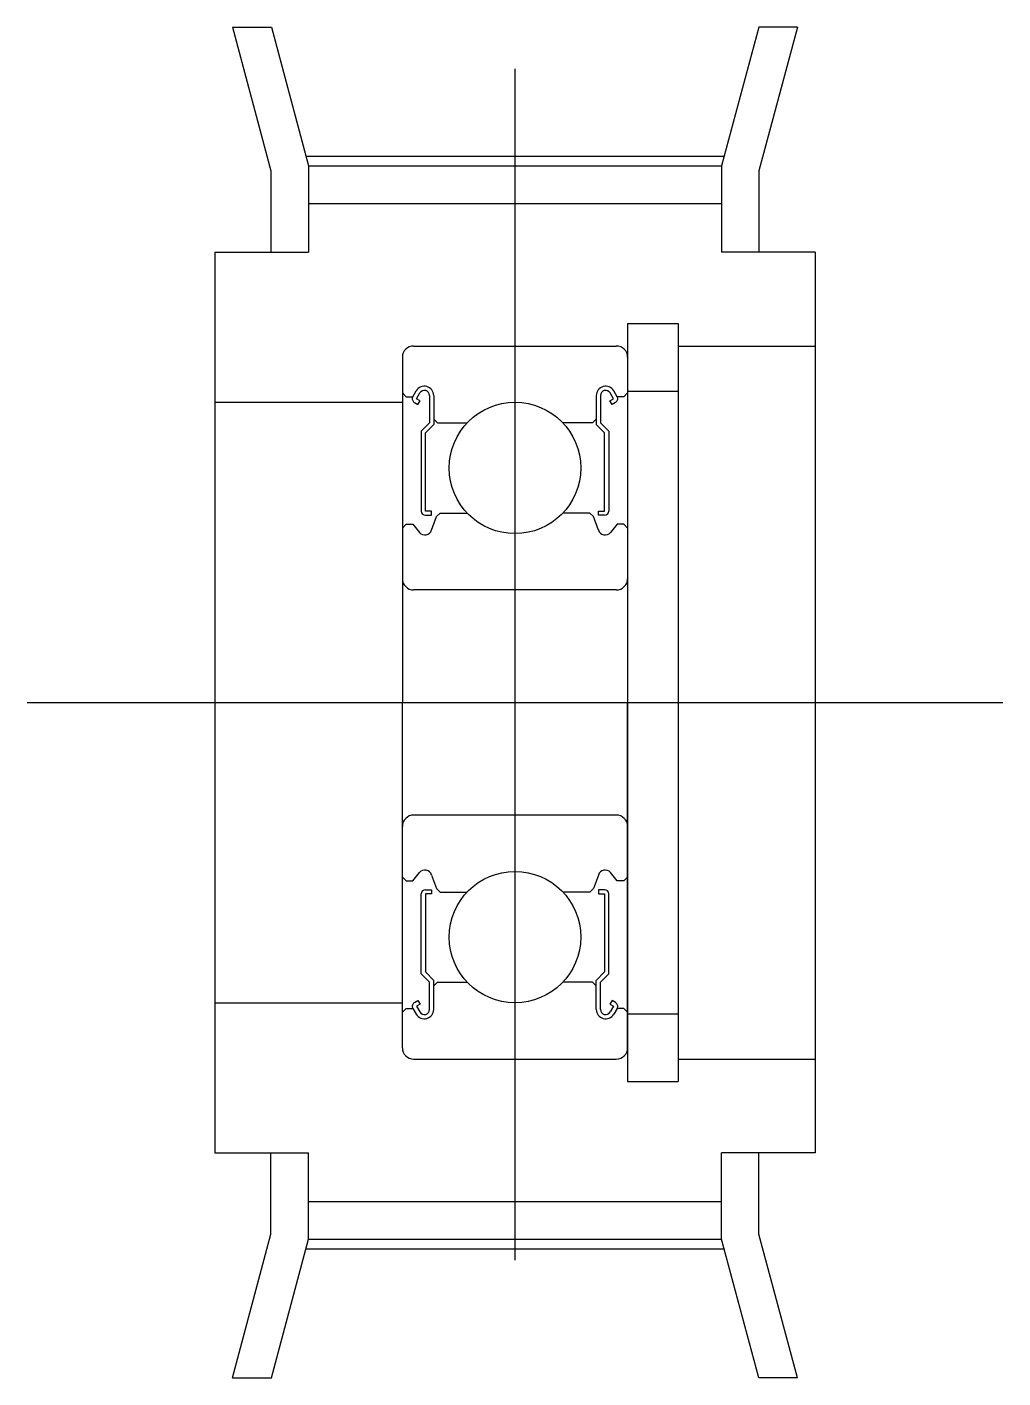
# Model space of a CAD drawing. Extents: x 10 to 147, y 10 to 110.
# Drawn here: x 120.84 to 146.84, y 74.04 to 110.04 of the extents above; entities outside this region: 2.
import ezdxf

# ---------------------------------------------------------------- set-up
doc = ezdxf.new("R2010")
doc.units = 0
doc.linetypes.add('CENTER', pattern=[50.8, 31.75, -6.35, 6.35, -6.35])
doc.layers.get('0').update_dxf_attribs({"linetype": 'CONTINUOUS'})
doc.layers.add('CENTER', color=1, linetype='CENTER')
doc.styles.get("Standard").update_dxf_attribs({"font": 'txt', "bigfont": 'BIGFONT'})

msp = doc.modelspace()

# ---------------------------------------------------------------- linework, layer by layer
at = {"color": 7, "linetype": 'CONTINUOUS'}
for p, q in [((126.318, 110.041), (127.344, 106.21)), ((126.318, 110.041), (127.353, 110.041)), ((127.353, 110.041), (128.344, 106.341)), ((140.336, 110.041), (139.344, 106.341)), ((141.371, 110.041), (140.336, 110.041)), ((141.371, 110.041), (140.344, 106.21)), ((127.344, 106.21), (127.344, 104.041)), ((128.344, 106.341), (128.344, 104.041)), ((128.344, 106.341), (139.344, 106.341)), ((139.344, 106.341), (139.344, 104.041)), ((140.344, 106.21), (140.344, 104.041)), ((128.344, 105.341), (139.344, 105.341)), ((125.844, 104.041), (125.844, 80.041)), ((125.844, 104.041), (128.344, 104.041)), ((141.844, 104.041), (139.344, 104.041)), ((141.844, 104.041), (141.844, 80.041)), ((136.844, 102.141), (136.844, 81.941)), ((136.844, 102.141), (138.194, 102.141)), ((138.194, 102.141), (138.194, 81.941)), ((131.144, 101.541), (136.544, 101.541)), ((138.194, 101.541), (141.844, 101.541)), ((130.844, 101.241), (130.844, 92.041)), ((136.844, 101.241), (136.844, 92.041)), ((130.844, 100.291), (130.944, 100.191)), ((130.944, 100.191), (131.122, 100.191)), ((131.122, 100.191), (131.213, 100.345)), ((131.218, 100.136), (131.309, 100.289)), ((131.315, 100.08), (131.218, 100.136)), ((131.259, 99.984), (131.315, 100.08)), ((131.567, 100.22), (131.567, 99.491)), ((131.678, 100.22), (131.678, 99.445)), ((136.011, 100.22), (136.011, 99.445)), ((136.122, 100.22), (136.122, 99.491)), ((136.374, 100.08), (136.47, 100.136)), ((136.43, 99.984), (136.374, 100.08)), ((136.47, 100.136), (136.38, 100.289)), ((136.567, 100.191), (136.476, 100.345)), ((136.744, 100.191), (136.567, 100.191)), ((136.844, 100.291), (136.744, 100.191)), ((136.844, 100.341), (138.194, 100.341)), ((125.844, 100.041), (130.844, 100.041)), ((131.163, 100.04), (131.259, 99.984)), ((136.526, 100.04), (136.43, 99.984)), ((131.567, 99.491), (131.344, 99.269)), ((131.678, 99.445), (131.456, 99.223)), ((131.678, 99.591), (131.778, 99.491)), ((131.778, 99.491), (132.571, 99.491)), ((135.911, 99.491), (135.118, 99.491)), ((136.011, 99.591), (135.911, 99.491)), ((136.011, 99.445), (136.233, 99.223)), ((136.122, 99.491), (136.344, 99.269)), ((131.344, 99.269), (131.344, 97.142)), ((131.456, 97.142), (131.456, 99.223)), ((136.233, 97.142), (136.233, 99.223)), ((136.344, 99.269), (136.344, 97.142)), ((136.844, 98.941), (136.844, 98.941)), ((131.622, 97.142), (131.456, 97.142)), ((131.456, 97.031), (131.622, 97.031)), ((131.622, 97.031), (131.622, 97.142)), ((131.622, 96.638), (131.753, 96.997)), ((131.753, 96.997), (131.853, 97.091)), ((131.853, 97.091), (132.571, 97.091)), ((135.836, 97.091), (135.118, 97.091)), ((135.936, 96.997), (135.836, 97.091)), ((136.067, 96.638), (135.936, 96.997)), ((136.067, 97.142), (136.233, 97.142)), ((136.067, 97.031), (136.067, 97.142)), ((136.233, 97.031), (136.067, 97.031)), ((138.194, 97.091), (138.194, 97.091)), ((130.844, 96.691), (130.944, 96.791)), ((130.944, 96.791), (131.122, 96.791)), ((131.122, 96.791), (131.301, 96.573)), ((136.567, 96.791), (136.388, 96.573)), ((136.744, 96.791), (136.567, 96.791)), ((136.844, 96.691), (136.744, 96.791)), ((136.844, 96.641), (136.845, 96.641)), ((136.544, 95.041), (131.144, 95.041)), ((130.844, 82.841), (130.844, 92.041)), ((136.844, 82.841), (136.844, 92.041)), ((138.194, 92.041), (138.195, 92.041)), ((136.544, 89.041), (131.144, 89.041)), ((131.122, 87.291), (131.301, 87.51)), ((136.567, 87.291), (136.388, 87.51)), ((130.844, 87.391), (130.944, 87.291)), ((130.944, 87.291), (131.122, 87.291)), ((131.622, 87.444), (131.753, 87.085)), ((136.067, 87.444), (135.936, 87.085)), ((136.744, 87.291), (136.567, 87.291)), ((136.844, 87.391), (136.744, 87.291)), ((131.344, 84.814), (131.344, 86.94)), ((131.456, 87.051), (131.622, 87.051)), ((131.622, 86.94), (131.456, 86.94)), ((131.456, 86.94), (131.456, 84.86)), ((131.622, 87.051), (131.622, 86.94)), ((131.753, 87.085), (131.853, 86.991)), ((131.853, 86.991), (132.571, 86.991)), ((135.836, 86.991), (135.118, 86.991)), ((135.936, 87.085), (135.836, 86.991)), ((136.233, 87.051), (136.067, 87.051)), ((136.067, 87.051), (136.067, 86.94)), ((136.067, 86.94), (136.233, 86.94)), ((136.233, 86.94), (136.233, 84.86)), ((136.344, 84.814), (136.344, 86.94)), ((131.567, 84.591), (131.344, 84.814)), ((131.678, 84.637), (131.456, 84.86)), ((131.678, 83.863), (131.678, 84.637)), ((136.011, 84.637), (136.233, 84.86)), ((136.011, 83.863), (136.011, 84.637)), ((136.122, 84.591), (136.344, 84.814)), ((131.567, 83.863), (131.567, 84.591)), ((131.678, 84.491), (131.778, 84.591)), ((131.778, 84.591), (132.571, 84.591)), ((135.911, 84.591), (135.118, 84.591)), ((136.011, 84.491), (135.911, 84.591)), ((136.122, 83.863), (136.122, 84.591)), ((125.844, 84.041), (130.844, 84.041)), ((130.844, 83.791), (130.944, 83.891)), ((130.944, 83.891), (131.122, 83.891)), ((131.122, 83.891), (131.213, 83.738)), ((131.163, 84.043), (131.259, 84.099)), ((131.315, 84.002), (131.218, 83.947)), ((131.218, 83.947), (131.309, 83.794)), ((131.259, 84.099), (131.315, 84.002)), ((136.43, 84.099), (136.374, 84.002)), ((136.374, 84.002), (136.47, 83.947)), ((136.47, 83.947), (136.38, 83.794)), ((136.526, 84.043), (136.43, 84.099)), ((136.567, 83.891), (136.476, 83.738)), ((136.744, 83.891), (136.567, 83.891)), ((136.844, 83.791), (136.744, 83.891)), ((136.844, 83.741), (138.194, 83.741)), ((131.144, 82.541), (136.544, 82.541)), ((138.194, 82.541), (141.844, 82.541)), ((136.844, 81.941), (138.194, 81.941)), ((125.844, 80.041), (128.344, 80.041)), ((127.344, 77.873), (127.344, 80.041)), ((128.344, 77.741), (128.344, 80.041)), ((141.844, 80.041), (139.344, 80.041)), ((139.344, 77.741), (139.344, 80.041)), ((140.344, 77.873), (140.344, 80.041)), ((128.344, 78.741), (139.344, 78.741)), ((126.318, 74.041), (127.344, 77.873)), ((141.371, 74.041), (140.344, 77.873)), ((127.353, 74.041), (128.344, 77.741)), ((128.344, 77.741), (139.344, 77.741)), ((140.336, 74.041), (139.344, 77.741)), ((126.318, 74.041), (127.353, 74.041)), ((141.371, 74.041), (140.336, 74.041))]:
    msp.add_line(p, q, dxfattribs=at)
for centre in [(133.844, 98.291), (133.844, 85.791)]:
    msp.add_circle(centre, 1.75, dxfattribs=at)
for centre, radius, start, end in [((131.144, 101.241), 0.3, 90, 180), ((136.544, 101.241), 0.3, 0, 90), ((131.429, 100.22), 0.249, 0, 150.0012), ((136.26, 100.22), 0.249, 29.9988, 180), ((131.218, 100.136), 0.111, 149.9871, 240.009), ((131.429, 100.22), 0.138, 0, 150.0026), ((136.26, 100.22), 0.138, 29.9974, 180), ((136.47, 100.136), 0.111, 299.991, 30.0129), ((131.456, 97.142), 0.111, 180.0001, 270), ((136.233, 97.142), 0.111, 270, 359.9999), ((131.444, 96.692), 0.186, 220.0002, 343.1527), ((136.245, 96.692), 0.186, 196.8473, 319.9998), ((131.144, 95.341), 0.3, 180, 270), ((136.544, 95.341), 0.3, 270, 0), ((131.144, 88.741), 0.3, 90, 180), ((136.544, 88.741), 0.3, 0, 90), ((131.444, 87.39), 0.186, 16.8473, 139.9998), ((136.245, 87.39), 0.186, 40.0002, 163.1527), ((131.456, 86.94), 0.111, 90, 179.9999), ((136.233, 86.94), 0.111, 0.0001, 90), ((131.218, 83.947), 0.111, 119.991, 210.0129), ((136.47, 83.947), 0.111, 329.9871, 60.009), ((131.429, 83.863), 0.249, 209.9988, 0), ((131.429, 83.863), 0.138, 209.9974, 0), ((136.26, 83.863), 0.249, 180, 330.0012), ((136.26, 83.863), 0.138, 180, 330.0026), ((131.144, 82.841), 0.3, 180, 270), ((136.544, 82.841), 0.3, 270, 0)]:
    msp.add_arc(centre, radius, start, end, dxfattribs=at)
at = {"layer": 'CENTER', "color": 1, "linetype": 'CENTER'}
for p, q in [((133.844, 108.927), (133.844, 74.724)), ((128.276, 106.596), (139.413, 106.596)), ((120.844, 92.041), (146.844, 92.041)), ((128.276, 77.486), (139.413, 77.486))]:
    msp.add_line(p, q, dxfattribs=at)

# ---------------------------------------------------------------- texts
at = {"color": 7, "linetype": 'CONTINUOUS'}
for s, p in [('AATF18 XL037', (10, 25)), ('AATF18XL037', (10, 10))]:
    msp.add_text(s, height=4, dxfattribs=at).set_placement(p)

doc.saveas('drawing.dxf')
